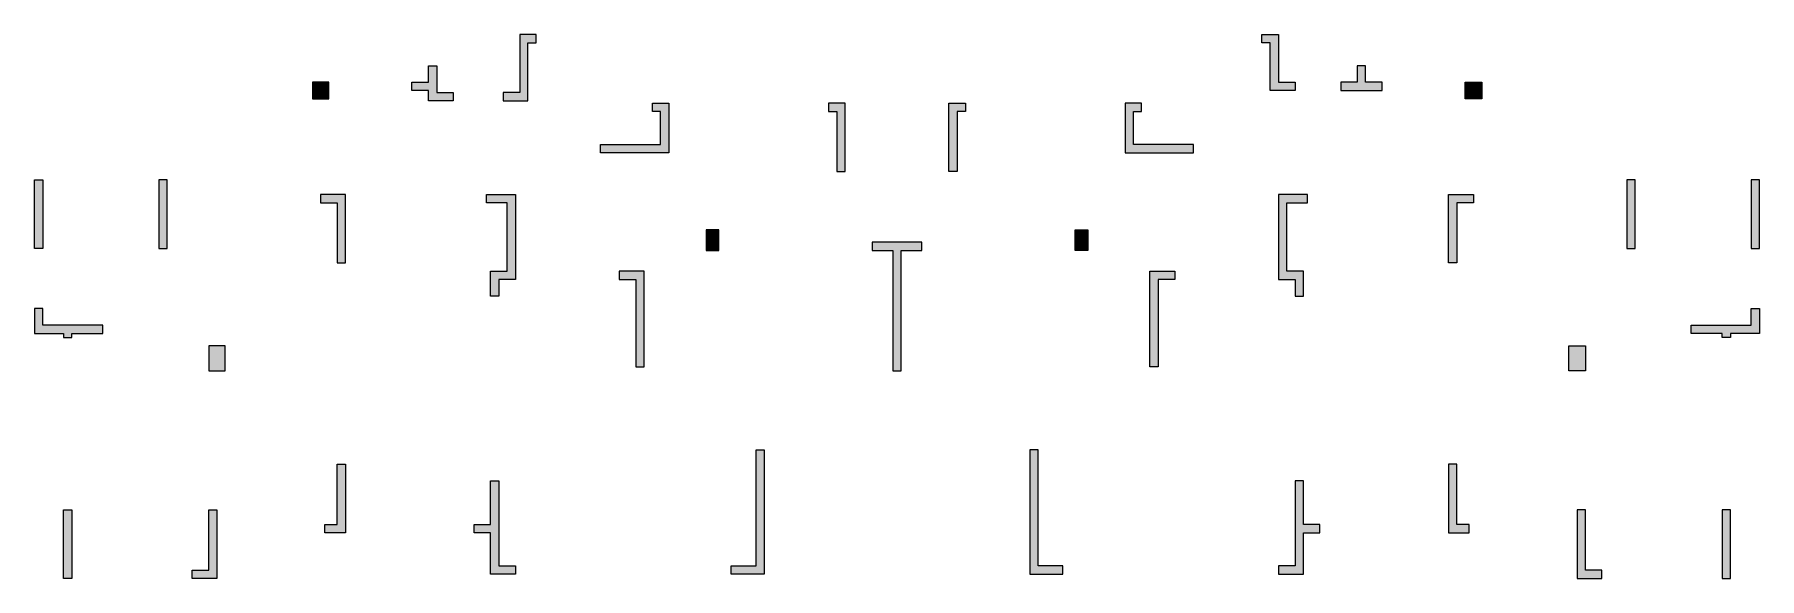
# Model space of a CAD drawing. Header units: millimetres. Extents: x 529993 to 571593, y 161291 to 174391.
import ezdxf

# ---------------------------------------------------------------- set-up
doc = ezdxf.new("R2010")
doc.units = ezdxf.units.MM
doc.header["$LTSCALE"] = 1000
for name, color, linetype in [('S-COLU-HATCH', 30, 'CONTINUOUS'), ('S-COLU-LINE1', 6, 'CONTINUOUS'), ('S-WALL-LINE1', 12, 'CONTINUOUS')]:
    doc.layers.add(name, color=color, linetype=linetype)

msp = doc.modelspace()

# ---------------------------------------------------------------- hatches: boundary and pattern name
at = {"layer": 'S-COLU-HATCH'}
h = msp.add_hatch(color=0, dxfattribs=at)
h.dxf.hatch_style = 1
h.paths.add_polyline_path([(542093, 174391), (541693, 174391), (541693, 172991), (541293, 172991), (541293, 172791), (541893, 172791), (541893, 174191), (542093, 174191)])
h = msp.add_hatch(color=0, dxfattribs=at)
h.dxf.hatch_style = 1
h.paths.add_polyline_path([(559593, 174391), (559993, 174391), (559993, 173241), (560393, 173241), (560393, 173041), (559793, 173041), (559793, 174191), (559593, 174191)])
h = msp.add_hatch(color=0, dxfattribs=at)
h.dxf.hatch_style = 1
h.paths.add_polyline_path([(540093, 172991), (540093, 172791), (539493, 172791), (539493, 173041), (539093, 173041), (539093, 173241), (539493, 173241), (539493, 173641), (539693, 173641), (539693, 172991)])
h = msp.add_hatch(color=0, dxfattribs=at)
h.dxf.hatch_style = 1
h.paths.add_polyline_path([(561893, 173641), (561893, 173241), (561493, 173241), (561493, 173041), (562493, 173041), (562493, 173241), (562093, 173241), (562093, 173641)])
h = msp.add_hatch(color=0, dxfattribs=at)
h.dxf.hatch_style = 1
h.paths.add_polyline_path([(537093, 173241), (536693, 173241), (536693, 172841), (537093, 172841)])
h = msp.add_hatch(color=0, dxfattribs=at)
h.dxf.hatch_style = 1
h.paths.add_polyline_path([(564493, 173241), (564893, 173241), (564893, 172841), (564493, 172841)])
h = msp.add_hatch(color=0, dxfattribs=at)
h.dxf.hatch_style = 1
h.paths.add_polyline_path([(544893, 172741), (545293, 172741), (545293, 171541), (543643, 171541), (543643, 171741), (545093, 171741), (545093, 172541), (544893, 172541)])
h = msp.add_hatch(color=0, dxfattribs=at)
h.dxf.hatch_style = 1
h.paths.add_polyline_path([(549543, 172741), (549143, 172741), (549143, 172541), (549343, 172541), (549343, 171091), (549543, 171091)])
h = msp.add_hatch(color=0, dxfattribs=at)
h.dxf.hatch_style = 1
h.paths.add_polyline_path([(552043, 172741), (552443, 172741), (552443, 172541), (552243, 172541), (552243, 171091), (552043, 171091)])
h = msp.add_hatch(color=0, dxfattribs=at)
h.dxf.hatch_style = 1
h.paths.add_polyline_path([(556693, 172741), (556293, 172741), (556293, 171541), (557943, 171541), (557943, 171741), (556493, 171741), (556493, 172541), (556693, 172541)])
h = msp.add_hatch(color=0, dxfattribs=at)
h.dxf.hatch_style = 1
h.paths.add_polyline_path([(529993, 170891), (530193, 170891), (530193, 169241), (529993, 169241)])
h = msp.add_hatch(color=0, dxfattribs=at)
h.dxf.hatch_style = 1
h.paths.add_polyline_path([(533193, 170891), (532993, 170891), (532993, 169241), (533193, 169241)])
h = msp.add_hatch(color=0, dxfattribs=at)
h.dxf.hatch_style = 1
h.paths.add_polyline_path([(568593, 170891), (568393, 170891), (568393, 169241), (568593, 169241)])
h = msp.add_hatch(color=0, dxfattribs=at)
h.dxf.hatch_style = 1
h.paths.add_polyline_path([(571593, 170891), (571393, 170891), (571393, 169241), (571593, 169241)])
h = msp.add_hatch(color=0, dxfattribs=at)
h.dxf.hatch_style = 1
h.paths.add_polyline_path([(537493, 170541), (536893, 170541), (536893, 170341), (537293, 170341), (537293, 168891), (537493, 168891)])
h = msp.add_hatch(color=0, dxfattribs=at)
h.dxf.hatch_style = 1
h.paths.add_polyline_path([(541193, 168091), (540993, 168091), (540993, 168691), (541393, 168691), (541393, 170341), (540893, 170341), (540893, 170541), (541593, 170541), (541593, 168491), (541193, 168491)])
h = msp.add_hatch(color=0, dxfattribs=at)
h.dxf.hatch_style = 1
h.paths.add_polyline_path([(560393, 168091), (560593, 168091), (560593, 168691), (560193, 168691), (560193, 170341), (560693, 170341), (560693, 170541), (559993, 170541), (559993, 168491), (560393, 168491)])
h = msp.add_hatch(color=0, dxfattribs=at)
h.dxf.hatch_style = 1
h.paths.add_polyline_path([(564093, 170541), (564693, 170541), (564693, 170341), (564293, 170341), (564293, 168891), (564093, 168891)])
h = msp.add_hatch(color=0, dxfattribs=at)
h.dxf.hatch_style = 1
h.paths.add_polyline_path([(546493, 169691), (546193, 169691), (546193, 169191), (546493, 169191)])
h = msp.add_hatch(color=0, dxfattribs=at)
h.dxf.hatch_style = 1
h.paths.add_polyline_path([(550693, 166291), (550893, 166291), (550893, 169191), (551393, 169191), (551393, 169391), (550193, 169391), (550193, 169191), (550693, 169191)])
h = msp.add_hatch(color=0, dxfattribs=at)
h.dxf.hatch_style = 1
h.paths.add_polyline_path([(555093, 169691), (555393, 169691), (555393, 169191), (555093, 169191)])
h = msp.add_hatch(color=0, dxfattribs=at)
h.dxf.hatch_style = 1
h.paths.add_polyline_path([(544693, 168691), (544093, 168691), (544093, 168491), (544493, 168491), (544493, 166391), (544693, 166391)])
h = msp.add_hatch(color=0, dxfattribs=at)
h.dxf.hatch_style = 1
h.paths.add_polyline_path([(556893, 168691), (557493, 168691), (557493, 168491), (557093, 168491), (557093, 166391), (556893, 166391)])
h = msp.add_hatch(color=0, dxfattribs=at)
h.dxf.hatch_style = 1
h.paths.add_polyline_path([(529993, 167791), (529993, 167191), (530693, 167191), (530693, 167091), (530893, 167091), (530893, 167191), (531643, 167191), (531643, 167391), (530193, 167391), (530193, 167791)])
h = msp.add_hatch(color=0, dxfattribs=at)
h.dxf.hatch_style = 1
h.paths.add_polyline_path([(571593, 167791), (571593, 167191), (570893, 167191), (570893, 167091), (570693, 167091), (570693, 167191), (569943, 167191), (569943, 167391), (571393, 167391), (571393, 167791)])
h = msp.add_hatch(color=0, dxfattribs=at)
h.dxf.hatch_style = 1
h.paths.add_polyline_path([(534593, 166891), (534193, 166891), (534193, 166291), (534593, 166291)])
h = msp.add_hatch(color=0, dxfattribs=at)
h.dxf.hatch_style = 1
h.paths.add_polyline_path([(566993, 166891), (567393, 166891), (567393, 166291), (566993, 166291)])
h = msp.add_hatch(color=0, dxfattribs=at)
h.dxf.hatch_style = 1
h.paths.add_polyline_path([(547593, 161391), (546793, 161391), (546793, 161591), (547393, 161591), (547393, 164391), (547593, 164391)])
h = msp.add_hatch(color=0, dxfattribs=at)
h.dxf.hatch_style = 1
h.paths.add_polyline_path([(553993, 161391), (554793, 161391), (554793, 161591), (554193, 161591), (554193, 164391), (553993, 164391)])
h = msp.add_hatch(color=0, dxfattribs=at)
h.dxf.hatch_style = 1
h.paths.add_polyline_path([(537493, 162391), (536993, 162391), (536993, 162591), (537293, 162591), (537293, 164041), (537493, 164041)])
h = msp.add_hatch(color=0, dxfattribs=at)
h.dxf.hatch_style = 1
h.paths.add_polyline_path([(564093, 162391), (564593, 162391), (564593, 162591), (564293, 162591), (564293, 164041), (564093, 164041)])
h = msp.add_hatch(color=0, dxfattribs=at)
h.dxf.hatch_style = 1
h.paths.add_polyline_path([(540993, 163641), (541193, 163641), (541193, 161591), (541593, 161591), (541593, 161391), (540993, 161391), (540993, 162391), (540593, 162391), (540593, 162591), (540993, 162591)])
h = msp.add_hatch(color=0, dxfattribs=at)
h.dxf.hatch_style = 1
h.paths.add_polyline_path([(560593, 163641), (560393, 163641), (560393, 161591), (559993, 161591), (559993, 161391), (560593, 161391), (560593, 162391), (560993, 162391), (560993, 162591), (560593, 162591)])
h = msp.add_hatch(color=0, dxfattribs=at)
h.dxf.hatch_style = 1
h.paths.add_polyline_path([(530693, 162941), (530893, 162941), (530893, 161291), (530693, 161291)])
h = msp.add_hatch(color=0, dxfattribs=at)
h.dxf.hatch_style = 1
h.paths.add_polyline_path([(534393, 161291), (533793, 161291), (533793, 161491), (534193, 161491), (534193, 162941), (534393, 162941)])
h = msp.add_hatch(color=0, dxfattribs=at)
h.dxf.hatch_style = 1
h.paths.add_polyline_path([(567193, 161291), (567793, 161291), (567793, 161491), (567393, 161491), (567393, 162941), (567193, 162941)])
h = msp.add_hatch(color=0, dxfattribs=at)
h.dxf.hatch_style = 1
h.paths.add_polyline_path([(570893, 162941), (570693, 162941), (570693, 161291), (570893, 161291)])

# ---------------------------------------------------------------- linework, layer by layer
at = {"layer": 'S-COLU-LINE1', "linetype": 'ByBlock'}
for points in [[(537093, 173241), (536693, 173241), (536693, 172841), (537093, 172841)], [(564493, 173241), (564893, 173241), (564893, 172841), (564493, 172841)], [(546493, 169691), (546193, 169691), (546193, 169191), (546493, 169191)], [(555093, 169691), (555393, 169691), (555393, 169191), (555093, 169191)], [(534593, 166891), (534193, 166891), (534193, 166291), (534593, 166291)], [(566993, 166891), (567393, 166891), (567393, 166291), (566993, 166291)]]:
    msp.add_lwpolyline(points, close=True, dxfattribs=at)
at = {"layer": 'S-WALL-LINE1', "linetype": 'ByBlock'}
for points in [[(542093, 174391), (541693, 174391), (541693, 172991), (541293, 172991), (541293, 172791), (541893, 172791), (541893, 174191), (542093, 174191)], [(559593, 174391), (559993, 174391), (559993, 173241), (560393, 173241), (560393, 173041), (559793, 173041), (559793, 174191), (559593, 174191)], [(540093, 172991), (540093, 172791), (539493, 172791), (539493, 173041), (539093, 173041), (539093, 173241), (539493, 173241), (539493, 173641), (539693, 173641), (539693, 172991)], [(561893, 173641), (561893, 173241), (561493, 173241), (561493, 173041), (562493, 173041), (562493, 173241), (562093, 173241), (562093, 173641)], [(544893, 172741), (545293, 172741), (545293, 171541), (543643, 171541), (543643, 171741), (545093, 171741), (545093, 172541), (544893, 172541)], [(549543, 172741), (549143, 172741), (549143, 172541), (549343, 172541), (549343, 171091), (549543, 171091)], [(552043, 172741), (552443, 172741), (552443, 172541), (552243, 172541), (552243, 171091), (552043, 171091)], [(556693, 172741), (556293, 172741), (556293, 171541), (557943, 171541), (557943, 171741), (556493, 171741), (556493, 172541), (556693, 172541)], [(529993, 170891), (530193, 170891), (530193, 169241), (529993, 169241)], [(533193, 170891), (532993, 170891), (532993, 169241), (533193, 169241)], [(568593, 170891), (568393, 170891), (568393, 169241), (568593, 169241)], [(571593, 170891), (571393, 170891), (571393, 169241), (571593, 169241)], [(537493, 170541), (536893, 170541), (536893, 170341), (537293, 170341), (537293, 168891), (537493, 168891)], [(541193, 168091), (540993, 168091), (540993, 168691), (541393, 168691), (541393, 170341), (540893, 170341), (540893, 170541), (541593, 170541), (541593, 168491), (541193, 168491)], [(560393, 168091), (560593, 168091), (560593, 168691), (560193, 168691), (560193, 170341), (560693, 170341), (560693, 170541), (559993, 170541), (559993, 168491), (560393, 168491)], [(564093, 170541), (564693, 170541), (564693, 170341), (564293, 170341), (564293, 168891), (564093, 168891)], [(550693, 166291), (550893, 166291), (550893, 169191), (551393, 169191), (551393, 169391), (550193, 169391), (550193, 169191), (550693, 169191)], [(544693, 168691), (544093, 168691), (544093, 168491), (544493, 168491), (544493, 166391), (544693, 166391)], [(556893, 168691), (557493, 168691), (557493, 168491), (557093, 168491), (557093, 166391), (556893, 166391)], [(529993, 167791), (529993, 167191), (530693, 167191), (530693, 167091), (530893, 167091), (530893, 167191), (531643, 167191), (531643, 167391), (530193, 167391), (530193, 167791)], [(571593, 167791), (571593, 167191), (570893, 167191), (570893, 167091), (570693, 167091), (570693, 167191), (569943, 167191), (569943, 167391), (571393, 167391), (571393, 167791)], [(547593, 161391), (546793, 161391), (546793, 161591), (547393, 161591), (547393, 164391), (547593, 164391)], [(553993, 161391), (554793, 161391), (554793, 161591), (554193, 161591), (554193, 164391), (553993, 164391)], [(537493, 162391), (536993, 162391), (536993, 162591), (537293, 162591), (537293, 164041), (537493, 164041)], [(564093, 162391), (564593, 162391), (564593, 162591), (564293, 162591), (564293, 164041), (564093, 164041)], [(540993, 163641), (541193, 163641), (541193, 161591), (541593, 161591), (541593, 161391), (540993, 161391), (540993, 162391), (540593, 162391), (540593, 162591), (540993, 162591)], [(560593, 163641), (560393, 163641), (560393, 161591), (559993, 161591), (559993, 161391), (560593, 161391), (560593, 162391), (560993, 162391), (560993, 162591), (560593, 162591)], [(530693, 162941), (530893, 162941), (530893, 161291), (530693, 161291)], [(534393, 161291), (533793, 161291), (533793, 161491), (534193, 161491), (534193, 162941), (534393, 162941)], [(567193, 161291), (567793, 161291), (567793, 161491), (567393, 161491), (567393, 162941), (567193, 162941)], [(570893, 162941), (570693, 162941), (570693, 161291), (570893, 161291)]]:
    msp.add_lwpolyline(points, close=True, dxfattribs=at)

doc.saveas('drawing.dxf')
